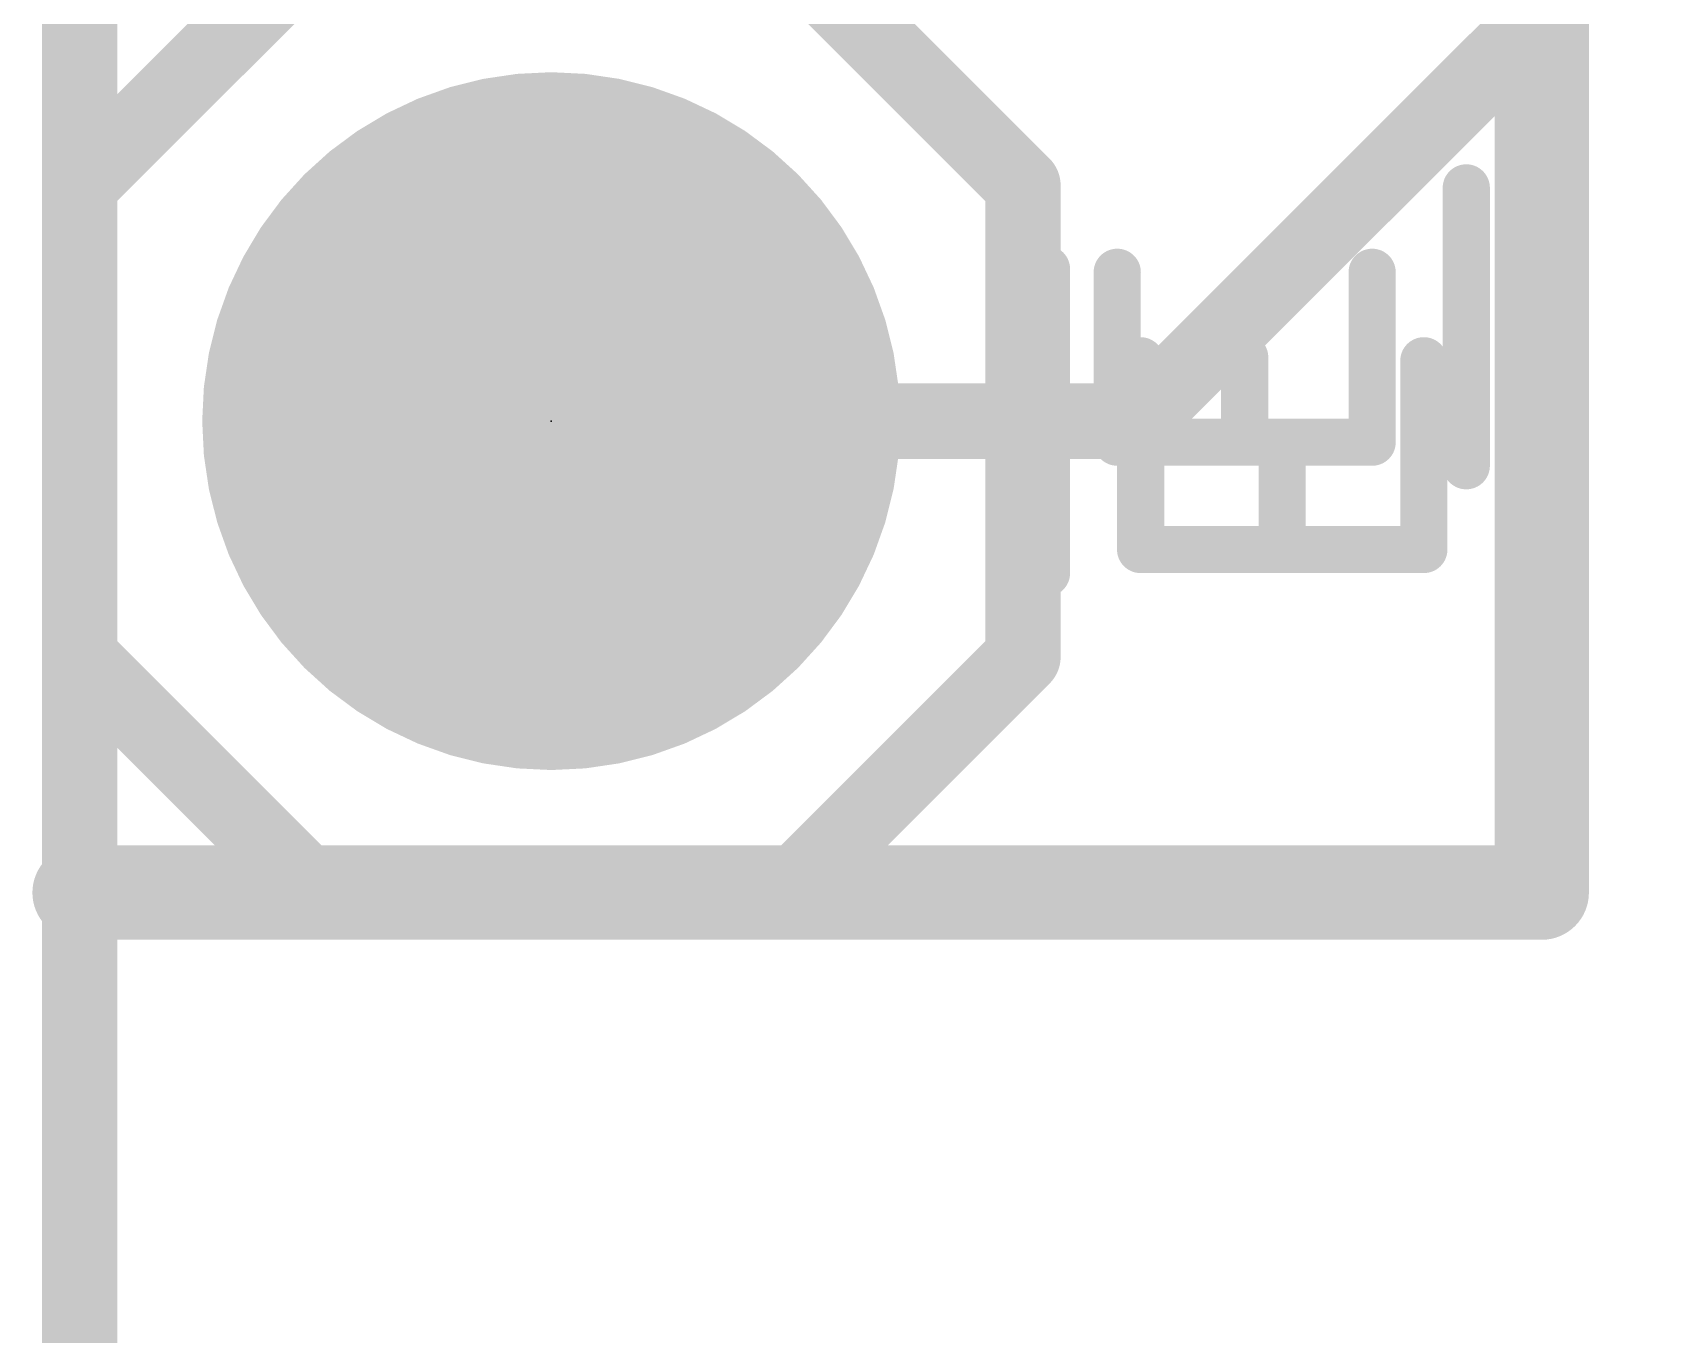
# Model space of a CAD drawing. Extents: x -37 to 70, y -23 to 28.
# Drawn here: x -0.127 to 4.235, y 3.89 to 7.397 of the extents above; entities that cross this region are included whole.
import ezdxf

# ---------------------------------------------------------------- set-up
doc = ezdxf.new("R2010")
doc.units = 0
for name, color, linetype in [('1', 12, 'CONTINUOUS'), ('16', 132, 'CONTINUOUS'), ('17', 110, 'CONTINUOUS'), ('20', 53, 'CONTINUOUS'), ('21', 41, 'CONTINUOUS'), ('22', 40, 'CONTINUOUS'), ('24', 53, 'CONTINUOUS')]:
    doc.layers.add(name, color=color, linetype=linetype)

# ---------------------------------------------------------------- blocks, each defined once
blk = doc.blocks.new('ROUNDP')
at = {"const_width": 0.5}
blk.add_lwpolyline([(0, -0.25, 1), (0, 0.25, 1), (0, -0.25)], format="xyb", dxfattribs=at)

msp = doc.modelspace()

# ---------------------------------------------------------------- linework, layer by layer
at = {"layer": '1', "const_width": 0.2032}
for points in [[(0, 27.94), (0, 0)], [(2.8448, 6.35), (4.1148, 7.62)], [(1.27, 6.35), (2.8448, 6.35)]]:
    msp.add_lwpolyline(points, dxfattribs=at)
at = {"layer": '1', "const_width": 0.1016}
for points in [[(1.27, 6.4008, 1), (1.27, 6.2992)], [(2.8089, 6.3859, 1), (2.8807, 6.3141)], [(2.8448, 6.2992, 1), (2.8448, 6.4008)]]:
    msp.add_lwpolyline(points, format="xyb", dxfattribs=at)
at = {"layer": '16', "const_width": 0.2032}
for points in [[(0, 0), (0, 27.94)], [(4.3688, 7.874), (2.8448, 6.35)], [(1.27, 6.35), (2.8448, 6.35)]]:
    msp.add_lwpolyline(points, dxfattribs=at)
at = {"layer": '16', "const_width": 0.1016}
for points in [[(1.27, 6.4008, 1), (1.27, 6.2992)], [(2.8089, 6.3859, 1), (2.8807, 6.3141)], [(2.8448, 6.2992, 1), (2.8448, 6.4008)]]:
    msp.add_lwpolyline(points, format="xyb", dxfattribs=at)
at = {"layer": '20', "const_width": 0.2032}
msp.add_lwpolyline([(0, 27.94), (0, 0)], dxfattribs=at)
at = {"layer": '21'}
for points, const_width in [([(3.937, 5.08), (3.937, 7.62)], 0.254), ([(2.6035, 5.9407), (2.6035, 6.7593)], 0.127), ([(2.8569, 6.5126), (2.8569, 6.0042)], 0.127), ([(3.6195, 6.0042), (3.6195, 6.5126)], 0.127), ([(3.2382, 6.0042), (3.2382, 6.2584)], 0.127), ([(2.8569, 6.0042), (3.6195, 6.0042)], 0.127), ([(0, 5.08), (3.937, 5.08)], 0.254)]:
    msp.add_lwpolyline(points, dxfattribs=dict(at, const_width=const_width))
for points, const_width in [([(2.6353, 6.7593, 1), (2.5717, 6.7593)], 0.0635), ([(2.8886, 6.5126, 1), (2.8251, 6.5126)], 0.0635), ([(3.6513, 6.5126, 1), (3.5878, 6.5126)], 0.0635), ([(3.2699, 6.2584, 1), (3.2064, 6.2584)], 0.0635), ([(2.8569, 6.036, 1), (2.8569, 5.9725)], 0.0635), ([(3.6195, 5.9725, 1), (3.6195, 6.036)], 0.0635), ([(2.8251, 6.0042, 1), (2.8886, 6.0042)], 0.0635), ([(3.2064, 6.0042, 1), (3.2699, 6.0042)], 0.0635), ([(3.5878, 6.0042, 1), (3.6513, 6.0042)], 0.0635), ([(2.5717, 5.9407, 1), (2.6353, 5.9407)], 0.0635), ([(0, 5.1435, 1), (0, 5.0165)], 0.127), ([(3.937, 5.0165, 1), (3.937, 5.1435)], 0.127), ([(3.8735, 5.08, 1), (4.0005, 5.08)], 0.127)]:
    msp.add_lwpolyline(points, format="xyb", dxfattribs=dict(at, const_width=const_width))
at = {"layer": '22'}
for points, const_width in [([(0.635, 7.62), (0, 6.985)], 0.2032), ([(2.54, 6.985), (1.905, 7.62)], 0.2032), ([(3.937, 5.08), (3.937, 7.62)], 0.254), ([(0, 6.985), (0, 5.715)], 0.2032), ([(2.54, 5.715), (2.54, 6.985)], 0.2032), ([(3.7338, 6.2298), (3.7338, 6.9782)], 0.127), ([(2.794, 6.2933), (2.794, 6.7509)], 0.127), ([(3.4804, 6.7509), (3.4804, 6.2933)], 0.127), ([(3.1372, 6.2933), (3.1372, 6.5221)], 0.127), ([(3.4804, 6.2933), (2.794, 6.2933)], 0.127), ([(0.635, 5.08), (0, 5.715)], 0.2032), ([(2.54, 5.715), (1.905, 5.08)], 0.2032), ([(3.937, 5.08), (0, 5.08)], 0.254), ([(1.905, 5.08), (0.635, 5.08)], 0.2032)]:
    msp.add_lwpolyline(points, dxfattribs=dict(at, const_width=const_width))
for points, const_width in [([(0.0508, 6.985, 1), (-0.0508, 6.985)], 0.1016), ([(-0.0359, 7.0209, 1), (0.0359, 6.9491)], 0.1016), ([(2.5908, 6.985, 1), (2.4892, 6.985)], 0.1016), ([(2.5041, 6.9491, 1), (2.5759, 7.0209)], 0.1016), ([(3.7656, 6.9782, 1), (3.702, 6.9782)], 0.0635), ([(2.8258, 6.7509, 1), (2.7622, 6.7509)], 0.0635), ([(3.5121, 6.7509, 1), (3.4486, 6.7509)], 0.0635), ([(3.1689, 6.5221, 1), (3.1054, 6.5221)], 0.0635), ([(2.794, 6.325, 1), (2.794, 6.2615)], 0.0635), ([(3.4804, 6.2615, 1), (3.4804, 6.325)], 0.0635), ([(2.7622, 6.2933, 1), (2.8258, 6.2933)], 0.0635), ([(3.1054, 6.2933, 1), (3.1689, 6.2933)], 0.0635), ([(3.4486, 6.2933, 1), (3.5121, 6.2933)], 0.0635), ([(3.702, 6.2298, 1), (3.7656, 6.2298)], 0.0635), ([(0.0359, 5.7509, 1), (-0.0359, 5.6791)], 0.1016), ([(2.5759, 5.6791, 1), (2.5041, 5.7509)], 0.1016), ([(-0.0508, 5.715, 1), (0.0508, 5.715)], 0.1016), ([(2.4892, 5.715, 1), (2.5908, 5.715)], 0.1016), ([(0, 5.1435, 1), (0, 5.0165)], 0.127), ([(3.937, 5.0165, 1), (3.937, 5.1435)], 0.127), ([(0.635, 5.1308, 1), (0.635, 5.0292)], 0.1016), ([(0.5991, 5.0441, 1), (0.6709, 5.1159)], 0.1016), ([(1.8691, 5.1159, 1), (1.9409, 5.0441)], 0.1016), ([(1.905, 5.0292, 1), (1.905, 5.1308)], 0.1016), ([(3.8735, 5.08, 1), (4.0005, 5.08)], 0.127)]:
    msp.add_lwpolyline(points, format="xyb", dxfattribs=dict(at, const_width=const_width))
at = {"layer": '24'}
msp.add_point((1.27, 6.35), dxfattribs=at)

# ---------------------------------------------------------------- block references
at = {"layer": '17', "xscale": 1.8796, "yscale": 1.8796}
msp.add_blockref('ROUNDP', (1.27, 6.35), dxfattribs=at)
msp.add_blockref('ROUNDP', (1.27, 6.35), dxfattribs=at)

doc.saveas('drawing.dxf')
